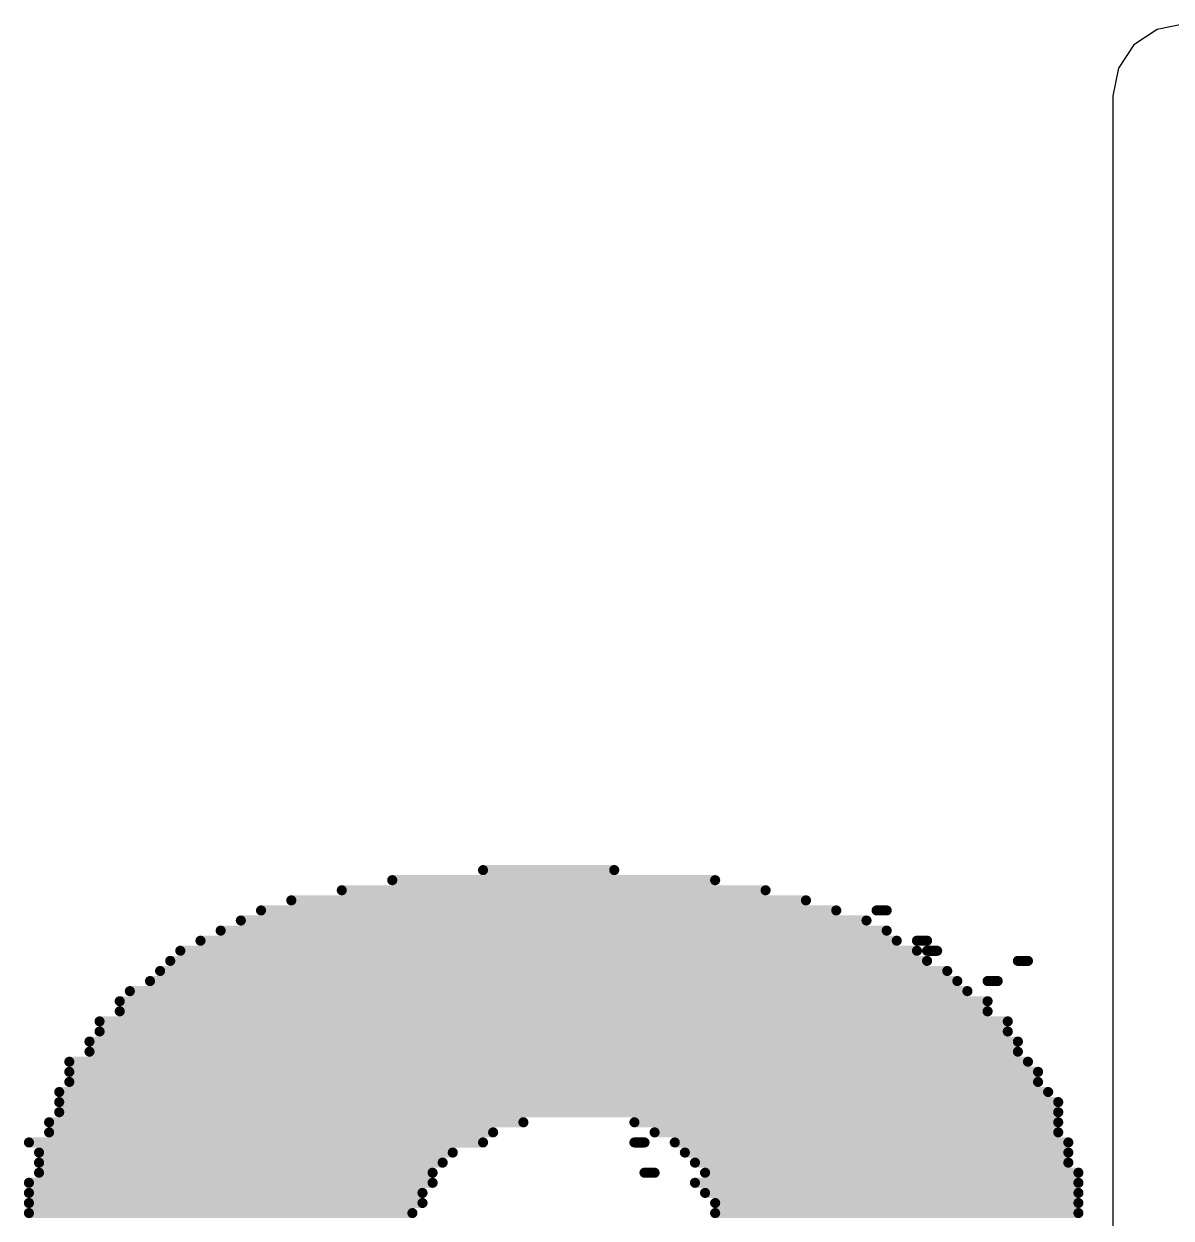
# Model space of a CAD drawing. Header units: inches. Extents: x -5 to 433, y -20 to 71.
# Drawn here: x 5.968 to 8.855, y 54.375 to 57.382 of the extents above; entities that cross this region are included whole.
import ezdxf

# ---------------------------------------------------------------- set-up
doc = ezdxf.new("R2010")
doc.units = ezdxf.units.IN
doc.layers.add('Bottom Overlay', color=54, linetype='Continuous')
doc.layers.add('Top Layer', color=1, linetype='Continuous')

msp = doc.modelspace()

# ---------------------------------------------------------------- linework, layer by layer
at = {"layer": 'Bottom Overlay'}
for points in [[(6.8948, 55.226, 0.0254, 0.0254, 0), (7.7076, 55.226, 0.0254, 0.0254, 0)], [(7.1234, 55.2514, 0.0254, 0.0254, 0), (7.4536, 55.2514, 0.0254, 0.0254, 0)], [(6.7678, 55.2006, 0.0254, 0.0254, 0), (7.8346, 55.2006, 0.0254, 0.0254, 0)], [(6.6408, 55.1752, 0.0254, 0.0254, 0), (7.9362, 55.1752, 0.0254, 0.0254, 0)], [(6.5646, 55.1498, 0.0254, 0.0254, 0), (8.0124, 55.1498, 0.0254, 0.0254, 0)], [(8.114, 55.1498, 0.0254, 0.0254, 0), (8.1394, 55.1498, 0.0254, 0.0254, 0)], [(6.5138, 55.1244, 0.0254, 0.0254, 0), (8.0886, 55.1244, 0.0254, 0.0254, 0)], [(6.463, 55.099, 0.0254, 0.0254, 0), (8.1394, 55.099, 0.0254, 0.0254, 0)], [(6.3614, 55.0482, 0.0254, 0.0254, 0), (8.2156, 55.0482, 0.0254, 0.0254, 0)], [(6.4122, 55.0736, 0.0254, 0.0254, 0), (8.1648, 55.0736, 0.0254, 0.0254, 0)], [(8.2156, 55.0736, 0.0254, 0.0254, 0), (8.241, 55.0736, 0.0254, 0.0254, 0)], [(8.241, 55.0482, 0.0254, 0.0254, 0), (8.2664, 55.0482, 0.0254, 0.0254, 0)], [(6.336, 55.0228, 0.0254, 0.0254, 0), (8.241, 55.0228, 0.0254, 0.0254, 0)], [(8.4696, 55.0228, 0.0254, 0.0254, 0), (8.495, 55.0228, 0.0254, 0.0254, 0)], [(6.3106, 54.9974, 0.0254, 0.0254, 0), (8.2918, 54.9974, 0.0254, 0.0254, 0)], [(6.2852, 54.972, 0.0254, 0.0254, 0), (8.3172, 54.972, 0.0254, 0.0254, 0)], [(8.3934, 54.972, 0.0254, 0.0254, 0), (8.4188, 54.972, 0.0254, 0.0254, 0)], [(6.2344, 54.9466, 0.0254, 0.0254, 0), (8.3426, 54.9466, 0.0254, 0.0254, 0)], [(6.209, 54.9212, 0.0254, 0.0254, 0), (8.3934, 54.9212, 0.0254, 0.0254, 0)], [(6.209, 54.8958, 0.0254, 0.0254, 0), (8.3934, 54.8958, 0.0254, 0.0254, 0)], [(6.1582, 54.8704, 0.0254, 0.0254, 0), (8.4442, 54.8704, 0.0254, 0.0254, 0)], [(6.1582, 54.845, 0.0254, 0.0254, 0), (8.4442, 54.845, 0.0254, 0.0254, 0)], [(6.1328, 54.8196, 0.0254, 0.0254, 0), (8.4696, 54.8196, 0.0254, 0.0254, 0)], [(6.1328, 54.7942, 0.0254, 0.0254, 0), (8.4696, 54.7942, 0.0254, 0.0254, 0)], [(6.082, 54.7688, 0.0254, 0.0254, 0), (8.495, 54.7688, 0.0254, 0.0254, 0)], [(6.082, 54.7434, 0.0254, 0.0254, 0), (8.5204, 54.7434, 0.0254, 0.0254, 0)], [(6.082, 54.718, 0.0254, 0.0254, 0), (8.5204, 54.718, 0.0254, 0.0254, 0)], [(6.0566, 54.6926, 0.0254, 0.0254, 0), (8.5458, 54.6926, 0.0254, 0.0254, 0)], [(6.0566, 54.6672, 0.0254, 0.0254, 0), (8.5712, 54.6672, 0.0254, 0.0254, 0)], [(6.0566, 54.6418, 0.0254, 0.0254, 0), (8.5712, 54.6418, 0.0254, 0.0254, 0)], [(6.0312, 54.6164, 0.0254, 0.0254, 0), (7.225, 54.6164, 0.0254, 0.0254, 0)], [(7.5044, 54.6164, 0.0254, 0.0254, 0), (8.5712, 54.6164, 0.0254, 0.0254, 0)], [(5.9804, 54.5656, 0.0254, 0.0254, 0), (7.1234, 54.5656, 0.0254, 0.0254, 0)], [(6.0312, 54.591, 0.0254, 0.0254, 0), (7.1488, 54.591, 0.0254, 0.0254, 0)], [(7.5044, 54.5656, 0.0254, 0.0254, 0), (7.5298, 54.5656, 0.0254, 0.0254, 0)], [(7.5552, 54.591, 0.0254, 0.0254, 0), (8.5712, 54.591, 0.0254, 0.0254, 0)], [(7.606, 54.5656, 0.0254, 0.0254, 0), (8.5966, 54.5656, 0.0254, 0.0254, 0)], [(6.0058, 54.5402, 0.0254, 0.0254, 0), (7.0472, 54.5402, 0.0254, 0.0254, 0)], [(7.6314, 54.5402, 0.0254, 0.0254, 0), (8.5966, 54.5402, 0.0254, 0.0254, 0)], [(6.0058, 54.5148, 0.0254, 0.0254, 0), (7.0218, 54.5148, 0.0254, 0.0254, 0)], [(7.6568, 54.5148, 0.0254, 0.0254, 0), (8.5966, 54.5148, 0.0254, 0.0254, 0)], [(6.0058, 54.4894, 0.0254, 0.0254, 0), (6.9964, 54.4894, 0.0254, 0.0254, 0)], [(7.5298, 54.4894, 0.0254, 0.0254, 0), (7.5552, 54.4894, 0.0254, 0.0254, 0)], [(7.6822, 54.4894, 0.0254, 0.0254, 0), (8.622, 54.4894, 0.0254, 0.0254, 0)], [(5.9804, 54.464, 0.0254, 0.0254, 0), (6.9964, 54.464, 0.0254, 0.0254, 0)], [(7.6568, 54.464, 0.0254, 0.0254, 0), (8.622, 54.464, 0.0254, 0.0254, 0)], [(5.9804, 54.4386, 0.0254, 0.0254, 0), (6.971, 54.4386, 0.0254, 0.0254, 0)], [(7.6822, 54.4386, 0.0254, 0.0254, 0), (8.622, 54.4386, 0.0254, 0.0254, 0)], [(5.9804, 54.4132, 0.0254, 0.0254, 0), (6.971, 54.4132, 0.0254, 0.0254, 0)], [(5.9804, 54.3878, 0.0254, 0.0254, 0), (6.9456, 54.3878, 0.0254, 0.0254, 0)], [(7.7076, 54.4132, 0.0254, 0.0254, 0), (8.622, 54.4132, 0.0254, 0.0254, 0)], [(7.7076, 54.3878, 0.0254, 0.0254, 0), (8.622, 54.3878, 0.0254, 0.0254, 0)]]:
    msp.add_lwpolyline(points, format="xyseb", dxfattribs=at)
for points in [[(6.8885, 55.226, 0.0127, 0.0127, 1), (6.9012, 55.226, 0.0127, 0.0127, 1)], [(7.1171, 55.2514, 0.0127, 0.0127, 1), (7.1298, 55.2514, 0.0127, 0.0127, 1)], [(7.4473, 55.2514, 0.0127, 0.0127, 1), (7.46, 55.2514, 0.0127, 0.0127, 1)], [(7.7013, 55.226, 0.0127, 0.0127, 1), (7.714, 55.226, 0.0127, 0.0127, 1)], [(6.7615, 55.2006, 0.0127, 0.0127, 1), (6.7742, 55.2006, 0.0127, 0.0127, 1)], [(7.8283, 55.2006, 0.0127, 0.0127, 1), (7.841, 55.2006, 0.0127, 0.0127, 1)], [(6.6345, 55.1752, 0.0127, 0.0127, 1), (6.6472, 55.1752, 0.0127, 0.0127, 1)], [(7.9299, 55.1752, 0.0127, 0.0127, 1), (7.9426, 55.1752, 0.0127, 0.0127, 1)], [(6.5583, 55.1498, 0.0127, 0.0127, 1), (6.571, 55.1498, 0.0127, 0.0127, 1)], [(8.0061, 55.1498, 0.0127, 0.0127, 1), (8.0188, 55.1498, 0.0127, 0.0127, 1)], [(8.1077, 55.1498, 0.0127, 0.0127, 1), (8.1204, 55.1498, 0.0127, 0.0127, 1)], [(8.1331, 55.1498, 0.0127, 0.0127, 1), (8.1458, 55.1498, 0.0127, 0.0127, 1)], [(6.5075, 55.1244, 0.0127, 0.0127, 1), (6.5202, 55.1244, 0.0127, 0.0127, 1)], [(8.0823, 55.1244, 0.0127, 0.0127, 1), (8.095, 55.1244, 0.0127, 0.0127, 1)], [(6.4567, 55.099, 0.0127, 0.0127, 1), (6.4694, 55.099, 0.0127, 0.0127, 1)], [(8.1331, 55.099, 0.0127, 0.0127, 1), (8.1458, 55.099, 0.0127, 0.0127, 1)], [(6.3551, 55.0482, 0.0127, 0.0127, 1), (6.3678, 55.0482, 0.0127, 0.0127, 1)], [(6.4059, 55.0736, 0.0127, 0.0127, 1), (6.4186, 55.0736, 0.0127, 0.0127, 1)], [(8.1585, 55.0736, 0.0127, 0.0127, 1), (8.1712, 55.0736, 0.0127, 0.0127, 1)], [(8.2093, 55.0736, 0.0127, 0.0127, 1), (8.222, 55.0736, 0.0127, 0.0127, 1)], [(8.2093, 55.0482, 0.0127, 0.0127, 1), (8.222, 55.0482, 0.0127, 0.0127, 1)], [(8.2347, 55.0736, 0.0127, 0.0127, 1), (8.2474, 55.0736, 0.0127, 0.0127, 1)], [(8.2347, 55.0482, 0.0127, 0.0127, 1), (8.2474, 55.0482, 0.0127, 0.0127, 1)], [(8.2601, 55.0482, 0.0127, 0.0127, 1), (8.2728, 55.0482, 0.0127, 0.0127, 1)], [(6.3297, 55.0228, 0.0127, 0.0127, 1), (6.3424, 55.0228, 0.0127, 0.0127, 1)], [(8.2347, 55.0228, 0.0127, 0.0127, 1), (8.2474, 55.0228, 0.0127, 0.0127, 1)], [(8.4633, 55.0228, 0.0127, 0.0127, 1), (8.476, 55.0228, 0.0127, 0.0127, 1)], [(8.4887, 55.0228, 0.0127, 0.0127, 1), (8.5014, 55.0228, 0.0127, 0.0127, 1)], [(6.3043, 54.9974, 0.0127, 0.0127, 1), (6.317, 54.9974, 0.0127, 0.0127, 1)], [(8.2855, 54.9974, 0.0127, 0.0127, 1), (8.2982, 54.9974, 0.0127, 0.0127, 1)], [(6.2789, 54.972, 0.0127, 0.0127, 1), (6.2916, 54.972, 0.0127, 0.0127, 1)], [(8.3109, 54.972, 0.0127, 0.0127, 1), (8.3236, 54.972, 0.0127, 0.0127, 1)], [(8.3871, 54.972, 0.0127, 0.0127, 1), (8.3998, 54.972, 0.0127, 0.0127, 1)], [(8.4125, 54.972, 0.0127, 0.0127, 1), (8.4252, 54.972, 0.0127, 0.0127, 1)], [(6.2281, 54.9466, 0.0127, 0.0127, 1), (6.2408, 54.9466, 0.0127, 0.0127, 1)], [(8.3363, 54.9466, 0.0127, 0.0127, 1), (8.349, 54.9466, 0.0127, 0.0127, 1)], [(6.2027, 54.9212, 0.0127, 0.0127, 1), (6.2154, 54.9212, 0.0127, 0.0127, 1)], [(6.2027, 54.8958, 0.0127, 0.0127, 1), (6.2154, 54.8958, 0.0127, 0.0127, 1)], [(8.3871, 54.9212, 0.0127, 0.0127, 1), (8.3998, 54.9212, 0.0127, 0.0127, 1)], [(8.3871, 54.8958, 0.0127, 0.0127, 1), (8.3998, 54.8958, 0.0127, 0.0127, 1)], [(6.1519, 54.8704, 0.0127, 0.0127, 1), (6.1646, 54.8704, 0.0127, 0.0127, 1)], [(8.4379, 54.8704, 0.0127, 0.0127, 1), (8.4506, 54.8704, 0.0127, 0.0127, 1)], [(6.1519, 54.845, 0.0127, 0.0127, 1), (6.1646, 54.845, 0.0127, 0.0127, 1)], [(8.4379, 54.845, 0.0127, 0.0127, 1), (8.4506, 54.845, 0.0127, 0.0127, 1)], [(6.1265, 54.8196, 0.0127, 0.0127, 1), (6.1392, 54.8196, 0.0127, 0.0127, 1)], [(8.4633, 54.8196, 0.0127, 0.0127, 1), (8.476, 54.8196, 0.0127, 0.0127, 1)], [(6.1265, 54.7942, 0.0127, 0.0127, 1), (6.1392, 54.7942, 0.0127, 0.0127, 1)], [(8.4633, 54.7942, 0.0127, 0.0127, 1), (8.476, 54.7942, 0.0127, 0.0127, 1)], [(6.0757, 54.7688, 0.0127, 0.0127, 1), (6.0884, 54.7688, 0.0127, 0.0127, 1)], [(8.4887, 54.7688, 0.0127, 0.0127, 1), (8.5014, 54.7688, 0.0127, 0.0127, 1)], [(6.0757, 54.7434, 0.0127, 0.0127, 1), (6.0884, 54.7434, 0.0127, 0.0127, 1)], [(6.0757, 54.718, 0.0127, 0.0127, 1), (6.0884, 54.718, 0.0127, 0.0127, 1)], [(8.5141, 54.7434, 0.0127, 0.0127, 1), (8.5268, 54.7434, 0.0127, 0.0127, 1)], [(8.5141, 54.718, 0.0127, 0.0127, 1), (8.5268, 54.718, 0.0127, 0.0127, 1)], [(6.0503, 54.6926, 0.0127, 0.0127, 1), (6.063, 54.6926, 0.0127, 0.0127, 1)], [(8.5395, 54.6926, 0.0127, 0.0127, 1), (8.5522, 54.6926, 0.0127, 0.0127, 1)], [(6.0503, 54.6672, 0.0127, 0.0127, 1), (6.063, 54.6672, 0.0127, 0.0127, 1)], [(8.5649, 54.6672, 0.0127, 0.0127, 1), (8.5776, 54.6672, 0.0127, 0.0127, 1)], [(6.0503, 54.6418, 0.0127, 0.0127, 1), (6.063, 54.6418, 0.0127, 0.0127, 1)], [(8.5649, 54.6418, 0.0127, 0.0127, 1), (8.5776, 54.6418, 0.0127, 0.0127, 1)], [(6.0249, 54.6164, 0.0127, 0.0127, 1), (6.0376, 54.6164, 0.0127, 0.0127, 1)], [(7.2187, 54.6164, 0.0127, 0.0127, 1), (7.2314, 54.6164, 0.0127, 0.0127, 1)], [(7.4981, 54.6164, 0.0127, 0.0127, 1), (7.5108, 54.6164, 0.0127, 0.0127, 1)], [(8.5649, 54.6164, 0.0127, 0.0127, 1), (8.5776, 54.6164, 0.0127, 0.0127, 1)], [(5.9741, 54.5656, 0.0127, 0.0127, 1), (5.9868, 54.5656, 0.0127, 0.0127, 1)], [(6.0249, 54.591, 0.0127, 0.0127, 1), (6.0376, 54.591, 0.0127, 0.0127, 1)], [(7.1171, 54.5656, 0.0127, 0.0127, 1), (7.1298, 54.5656, 0.0127, 0.0127, 1)], [(7.1425, 54.591, 0.0127, 0.0127, 1), (7.1552, 54.591, 0.0127, 0.0127, 1)], [(7.4981, 54.5656, 0.0127, 0.0127, 1), (7.5108, 54.5656, 0.0127, 0.0127, 1)], [(7.5235, 54.5656, 0.0127, 0.0127, 1), (7.5362, 54.5656, 0.0127, 0.0127, 1)], [(7.5489, 54.591, 0.0127, 0.0127, 1), (7.5616, 54.591, 0.0127, 0.0127, 1)], [(7.5997, 54.5656, 0.0127, 0.0127, 1), (7.6124, 54.5656, 0.0127, 0.0127, 1)], [(8.5649, 54.591, 0.0127, 0.0127, 1), (8.5776, 54.591, 0.0127, 0.0127, 1)], [(8.5903, 54.5656, 0.0127, 0.0127, 1), (8.603, 54.5656, 0.0127, 0.0127, 1)], [(5.9995, 54.5402, 0.0127, 0.0127, 1), (6.0122, 54.5402, 0.0127, 0.0127, 1)], [(7.0409, 54.5402, 0.0127, 0.0127, 1), (7.0536, 54.5402, 0.0127, 0.0127, 1)], [(7.6251, 54.5402, 0.0127, 0.0127, 1), (7.6378, 54.5402, 0.0127, 0.0127, 1)], [(8.5903, 54.5402, 0.0127, 0.0127, 1), (8.603, 54.5402, 0.0127, 0.0127, 1)], [(5.9995, 54.5148, 0.0127, 0.0127, 1), (6.0122, 54.5148, 0.0127, 0.0127, 1)], [(7.0155, 54.5148, 0.0127, 0.0127, 1), (7.0282, 54.5148, 0.0127, 0.0127, 1)], [(7.6505, 54.5148, 0.0127, 0.0127, 1), (7.6632, 54.5148, 0.0127, 0.0127, 1)], [(8.5903, 54.5148, 0.0127, 0.0127, 1), (8.603, 54.5148, 0.0127, 0.0127, 1)], [(5.9995, 54.4894, 0.0127, 0.0127, 1), (6.0122, 54.4894, 0.0127, 0.0127, 1)], [(6.9901, 54.4894, 0.0127, 0.0127, 1), (7.0028, 54.4894, 0.0127, 0.0127, 1)], [(7.5235, 54.4894, 0.0127, 0.0127, 1), (7.5362, 54.4894, 0.0127, 0.0127, 1)], [(7.5489, 54.4894, 0.0127, 0.0127, 1), (7.5616, 54.4894, 0.0127, 0.0127, 1)], [(7.6759, 54.4894, 0.0127, 0.0127, 1), (7.6886, 54.4894, 0.0127, 0.0127, 1)], [(8.6157, 54.4894, 0.0127, 0.0127, 1), (8.6284, 54.4894, 0.0127, 0.0127, 1)], [(5.9741, 54.464, 0.0127, 0.0127, 1), (5.9868, 54.464, 0.0127, 0.0127, 1)], [(6.9901, 54.464, 0.0127, 0.0127, 1), (7.0028, 54.464, 0.0127, 0.0127, 1)], [(7.6505, 54.464, 0.0127, 0.0127, 1), (7.6632, 54.464, 0.0127, 0.0127, 1)], [(8.6157, 54.464, 0.0127, 0.0127, 1), (8.6284, 54.464, 0.0127, 0.0127, 1)], [(5.9741, 54.4386, 0.0127, 0.0127, 1), (5.9868, 54.4386, 0.0127, 0.0127, 1)], [(6.9647, 54.4386, 0.0127, 0.0127, 1), (6.9774, 54.4386, 0.0127, 0.0127, 1)], [(7.6759, 54.4386, 0.0127, 0.0127, 1), (7.6886, 54.4386, 0.0127, 0.0127, 1)], [(8.6157, 54.4386, 0.0127, 0.0127, 1), (8.6284, 54.4386, 0.0127, 0.0127, 1)], [(5.9741, 54.4132, 0.0127, 0.0127, 1), (5.9868, 54.4132, 0.0127, 0.0127, 1)], [(5.9741, 54.3878, 0.0127, 0.0127, 1), (5.9868, 54.3878, 0.0127, 0.0127, 1)], [(6.9393, 54.3878, 0.0127, 0.0127, 1), (6.952, 54.3878, 0.0127, 0.0127, 1)], [(6.9647, 54.4132, 0.0127, 0.0127, 1), (6.9774, 54.4132, 0.0127, 0.0127, 1)], [(7.7013, 54.4132, 0.0127, 0.0127, 1), (7.714, 54.4132, 0.0127, 0.0127, 1)], [(7.7013, 54.3878, 0.0127, 0.0127, 1), (7.714, 54.3878, 0.0127, 0.0127, 1)], [(8.6157, 54.4132, 0.0127, 0.0127, 1), (8.6284, 54.4132, 0.0127, 0.0127, 1)], [(8.6157, 54.3878, 0.0127, 0.0127, 1), (8.6284, 54.3878, 0.0127, 0.0127, 1)]]:
    msp.add_lwpolyline(points, format="xyseb", close=True, dxfattribs=at)
at = {"layer": 'Top Layer'}
for p, q in [((8.89, 57.3821), (8.8206, 57.3683)), ((8.8206, 57.3683), (8.7618, 57.329)), ((8.7618, 57.329), (8.7225, 57.2702)), ((8.7225, 57.2702), (8.7087, 57.2008)), ((8.7087, 57.2008), (8.7087, 55.4228)), ((8.7087, 55.4228), (8.7087, -10.9982))]:
    msp.add_line(p, q, dxfattribs=at)

doc.saveas('drawing.dxf')
